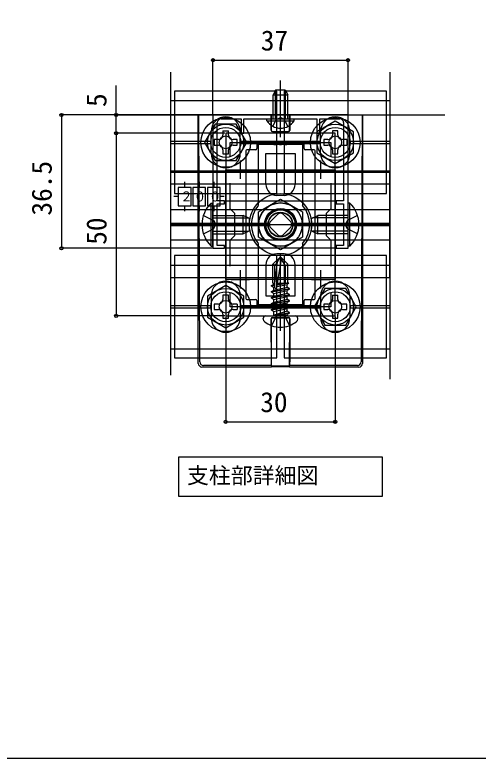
# Model space of a CAD drawing. Units: millimetres, scale not verified, with parts at other scales. Extents: x -875 to 875, y -1300 to 1292.
# Drawn here: x 367.4 to 621.2, y -1299.6 to -892.6 of the extents above; entities that cross this region are included whole.
import ezdxf
from ezdxf.enums import TextEntityAlignment as Align

# ---------------------------------------------------------------- set-up
doc = ezdxf.new("R2010")
doc.units = ezdxf.units.MM
doc.header["$LTSCALE"] = 8
for name, color, linetype in [('0-1_USER1', 3, 'Continuous'), ('0-2_YKK_11', 7, 'Continuous'), ('0-3_YKK_12', 2, 'Continuous'), ('0-4_YKK_13', 4, 'Continuous'), ('0-5_YKK_D', 6, 'Continuous'), ('0-6_YKK_ZWAK', 7, 'Continuous'), ('0-7_YSS_K', 3, 'Continuous')]:
    doc.layers.add(name, color=color, linetype=linetype)
doc.styles.add('ＭＳ ゴシック', font='')
doc.styles.get('ＭＳ ゴシック').set_extended_font_data('MS Gothic')

msp = doc.modelspace()

# ---------------------------------------------------------------- linework, layer by layer
at = {"layer": '0-1_USER1'}
msp.add_lwpolyline([(457.257, -1148.537), (457.257, -1134.537), (568.564, -1134.537), (568.564, -1156.419), (457.257, -1156.419)], close=True, dxfattribs=at)
at = {"layer": '0-2_YKK_11'}
for p, q in [((490.91, -972.446), (490.91, -982.446)), ((534.91, -972.446), (534.91, -982.446)), ((485.91, -977.446), (495.91, -977.446)), ((529.91, -977.446), (539.91, -977.446)), ((490.91, -1032.446), (490.91, -1042.446)), ((534.91, -1032.446), (534.91, -1042.446)), ((485.91, -1037.446), (495.91, -1037.446)), ((529.91, -1037.446), (539.91, -1037.446))]:
    msp.add_line(p, q, dxfattribs=at)
for points in [[(549.91, -947.446), (475.91, -947.446), (475.91, -1020.446), (482.31, -1020.446), (482.31, -1018.846), (478.31, -1018.846), (478.31, -1008.362), (478.07, -1007.996), (478.07, -1006.896), (478.31, -1006.529), (478.31, -996.046), (482.31, -996.046), (482.31, -994.446), (478.31, -994.446), (478.31, -951.646)], [(547.51, -951.646), (547.51, -994.446), (543.51, -994.446), (543.51, -996.046), (547.51, -996.046), (547.51, -1006.529), (547.75, -1006.896), (547.75, -1007.996), (547.51, -1008.362), (547.51, -1018.846), (543.51, -1018.846), (543.51, -1020.446), (549.91, -1020.446), (549.91, -947.446)], [(480.31, -949.646), (491.31, -949.646), (491.31, -957.446), (492.91, -957.446), (492.91, -949.646), (511.994, -949.646), (512.361, -949.406), (513.46, -949.406), (513.827, -949.646), (532.91, -949.646), (532.91, -957.446), (534.51, -957.446), (534.51, -949.646), (545.51, -949.646)], [(485.31, -970.18), (485.31, -962.446), (540.51, -962.446), (540.51, -970.18)], [(485.31, -1030.18), (485.31, -1016.046), (487.91, -1013.446), (487.91, -1001.446), (485.31, -998.846), (485.31, -984.712)], [(540.51, -984.712), (540.51, -998.846), (537.91, -1001.446), (537.91, -1013.446), (540.51, -1016.046), (540.51, -1030.18)], [(540.51, -1044.712), (540.51, -1052.446), (485.31, -1052.446), (485.31, -1044.712)]]:
    msp.add_lwpolyline(points, dxfattribs=at)
msp.add_lwpolyline([(482.91, -957.446), (482.91, -1057.446), (542.91, -1057.446), (542.91, -957.446)], close=True, dxfattribs=at)
for centre, start, end in [((480.31, -951.646), 90.00001, 179.99999), ((545.51, -951.646), 0.00001, 89.99999)]:
    msp.add_arc(centre, 2, start, end, dxfattribs=at)
at = {"layer": '0-3_YKK_12'}
msp.add_line((422.91, -947.446), (602.91, -947.446), dxfattribs=at)
msp.add_circle((512.91, -1007.446), 12, dxfattribs=at)
at = {"layer": '0-4_YKK_13'}
for p, q in [((452.91, -1089.839), (452.91, -923.918)), ((572.91, -923.918), (572.91, -1092.14)), ((512.91, -959.646), (512.91, -928.646)), ((510.31, -933.646), (508.91, -936.446)), ((510.219, -949.646), (510.219, -933.829)), ((510.31, -933.646), (515.51, -933.646)), ((515.51, -933.646), (516.91, -936.446)), ((515.602, -949.646), (515.602, -933.829)), ((452.91, -939.446), (572.91, -939.446)), ((516.91, -949.646), (516.91, -936.446)), ((467.91, -1083.449), (467.91, -947.446)), ((468.779, -1082.573), (468.161, -947.446)), ((507.858, -947.446), (507.858, -955.881)), ((507.894, -955.845), (507.902, -947.446)), ((517.927, -955.845), (517.919, -947.446)), ((517.963, -947.446), (517.963, -955.881)), ((557.66, -947.446), (557.042, -1082.573)), ((557.91, -947.446), (557.91, -1083.449)), ((505.41, -950.664), (505.41, -949.646)), ((505.41, -949.646), (520.41, -949.646)), ((481.41, -956.146), (481.41, -958.446)), ((481.41, -956.146), (484.41, -956.146)), ((484.41, -958.446), (484.41, -956.146)), ((544.41, -956.146), (541.41, -956.146)), ((541.41, -956.146), (541.41, -958.446)), ((544.41, -958.446), (544.41, -956.146)), ((474.91, -968.446), (474.91, -956.446)), ((490.91, -968.446), (490.91, -956.446)), ((508.458, -956.481), (517.363, -956.481)), ((508.493, -956.446), (517.328, -956.446)), ((534.91, -968.446), (534.91, -956.446)), ((550.91, -968.446), (550.91, -956.446)), ((452.91, -961.846), (474.91, -961.846)), ((452.91, -963.046), (474.91, -963.046)), ((476.61, -960.946), (476.61, -963.946)), ((478.91, -960.946), (476.61, -960.946)), ((476.61, -963.946), (478.91, -963.946)), ((489.21, -960.946), (486.91, -960.946)), ((486.91, -963.946), (489.21, -963.946)), ((489.21, -963.946), (489.21, -960.946)), ((490.91, -961.846), (534.91, -961.846)), ((490.91, -963.046), (534.91, -963.046)), ((499.91, -963.046), (499.91, -965.846)), ((525.311, -962.446), (500.51, -962.446)), ((525.91, -965.846), (525.91, -963.046)), ((538.91, -960.946), (536.61, -960.946)), ((549.21, -960.946), (546.91, -960.946)), ((546.91, -963.946), (549.21, -963.946)), ((549.21, -960.946), (549.21, -963.946)), ((550.91, -961.846), (572.91, -961.846)), ((550.91, -963.046), (572.91, -963.046)), ((481.41, -966.446), (481.41, -968.746)), ((493.91, -967.046), (493.91, -1047.846)), ((499.311, -966.446), (494.51, -966.446)), ((531.311, -966.446), (526.51, -966.446)), ((531.91, -1047.846), (531.91, -967.046)), ((541.41, -966.446), (541.41, -968.746)), ((544.41, -968.746), (544.41, -966.446)), ((541.41, -968.746), (544.41, -968.746)), ((572.91, -978.727), (572.91, -978.03)), ((572.91, -1036.506), (572.91, -978.727)), ((460.41, -984.027), (460.41, -987.146)), ((468.41, -984.027), (468.41, -987.146)), ((476.41, -984.027), (476.41, -987.146)), ((452.91, -985.146), (572.91, -985.146)), ((456.91, -992.146), (454.569, -992.146)), ((481.98, -992.146), (479.91, -992.146)), ((514.91, -991.446), (510.91, -991.446)), ((475.91, -1019.246), (475.91, -995.646)), ((549.91, -1019.246), (549.91, -995.646)), ((452.91, -999.146), (572.91, -999.146)), ((460.41, -997.146), (460.41, -1000.096)), ((468.41, -997.146), (468.41, -1000.096)), ((476.41, -997.146), (476.41, -1000.096)), ((475.91, -1002.446), (492.51, -1002.446)), ((475.91, -1003.755), (495.291, -1003.755)), ((495.91, -1004.046), (492.51, -1002.446)), ((495.91, -1010.846), (495.91, -1004.046)), ((507.254, -1006.032), (511.496, -1001.789)), ((514.325, -1001.789), (518.567, -1006.032)), ((529.91, -1004.046), (533.31, -1002.446)), ((529.91, -1010.846), (529.91, -1004.046)), ((549.91, -1003.755), (530.53, -1003.755)), ((549.91, -1002.446), (533.31, -1002.446)), ((506.76, -1006.846), (452.91, -1006.846)), ((452.91, -1008.046), (506.76, -1008.046)), ((464.91, -1007.446), (500.91, -1007.446)), ((511.496, -1013.103), (507.254, -1008.86)), ((518.567, -1008.86), (514.325, -1013.103)), ((572.91, -1006.846), (519.061, -1006.846)), ((519.061, -1008.046), (572.91, -1008.046)), ((560.91, -1007.446), (524.91, -1007.446)), ((475.91, -1011.137), (495.291, -1011.137)), ((495.91, -1010.846), (492.51, -1012.446)), ((529.91, -1010.846), (533.31, -1012.446)), ((549.91, -1011.137), (530.53, -1011.137)), ((452.91, -1015.746), (572.91, -1015.746)), ((474.893, -1019.246), (475.91, -1019.246)), ((550.928, -1019.246), (549.91, -1019.246)), ((512.56, -1025.446), (508.81, -1029.196)), ((514.91, -1023.446), (510.91, -1023.446)), ((511.324, -1028.097), (512.56, -1025.446)), ((513.26, -1025.446), (512.56, -1025.446)), ((512.91, -1065.646), (512.91, -1023.443)), ((515.61, -1030.122), (512.91, -1025.446)), ((513.26, -1025.446), (517.01, -1029.196)), ((508.81, -1039.446), (508.81, -1029.196)), ((509.81, -1029.61), (508.81, -1029.196)), ((509.81, -1039.446), (511.324, -1028.097)), ((510.98, -1041.951), (513.489, -1026.449)), ((517.01, -1039.446), (517.01, -1029.196)), ((452.91, -1029.746), (572.91, -1029.746)), ((452.91, -1036.506), (572.91, -1036.506)), ((507.967, -1040.853), (509.262, -1040.105)), ((507.967, -1040.853), (509.81, -1040.437)), ((507.967, -1041.088), (509.81, -1040.672)), ((507.967, -1041.088), (507.967, -1040.853)), ((507.967, -1041.088), (509.262, -1041.836)), ((508.81, -1039.446), (509.81, -1039.446)), ((509.262, -1039.446), (509.262, -1040.105)), ((509.262, -1040.105), (509.81, -1039.981)), ((509.262, -1041.836), (509.81, -1041.712)), ((509.262, -1043.401), (516.559, -1041.753)), ((509.262, -1043.401), (509.262, -1041.836)), ((511.065, -1041.429), (516.559, -1040.188)), ((517.532, -1039.494), (511.208, -1040.548)), ((516.408, -1039.446), (511.247, -1040.306)), ((512.182, -1039.446), (511.356, -1039.632)), ((511.386, -1039.446), (517.01, -1039.446)), ((517.532, -1039.626), (516.559, -1040.188)), ((516.559, -1041.753), (516.559, -1040.188)), ((517.854, -1042.501), (516.559, -1041.753)), ((517.532, -1039.494), (517.01, -1039.446)), ((517.532, -1039.494), (517.532, -1039.494)), ((517.532, -1039.494), (517.532, -1039.626)), ((507.967, -1044.149), (517.854, -1042.501)), ((517.854, -1042.736), (507.967, -1044.384)), ((507.967, -1044.149), (509.262, -1043.401)), ((507.967, -1044.384), (507.967, -1044.149)), ((507.967, -1044.384), (509.262, -1045.132)), ((507.967, -1047.444), (517.854, -1045.796)), ((509.262, -1045.132), (516.559, -1043.484)), ((509.262, -1046.697), (516.559, -1045.049)), ((509.262, -1046.697), (509.262, -1045.132)), ((517.854, -1042.736), (516.559, -1043.484)), ((516.559, -1045.049), (516.559, -1043.484)), ((517.854, -1045.796), (516.559, -1045.049)), ((517.854, -1042.736), (517.854, -1042.501)), ((517.854, -1046.032), (517.854, -1045.796)), ((474.91, -1046.446), (474.91, -1058.446)), ((484.41, -1046.146), (481.41, -1046.146)), ((481.41, -1046.146), (481.41, -1048.446)), ((484.41, -1048.446), (484.41, -1046.146)), ((490.91, -1046.446), (490.91, -1058.446)), ((494.51, -1048.446), (499.311, -1048.446)), ((499.91, -1049.046), (499.91, -1051.846)), ((517.854, -1046.032), (507.967, -1047.68)), ((507.967, -1047.444), (509.262, -1046.697)), ((507.967, -1047.68), (507.967, -1047.444)), ((507.967, -1047.68), (509.262, -1048.427)), ((507.967, -1050.74), (517.854, -1049.092)), ((517.854, -1049.328), (507.967, -1050.975)), ((509.262, -1048.427), (516.559, -1046.779)), ((509.262, -1049.993), (516.559, -1048.345)), ((509.262, -1049.993), (509.262, -1048.427)), ((517.854, -1046.032), (516.559, -1046.779)), ((516.559, -1048.345), (516.559, -1046.779)), ((517.854, -1049.092), (516.559, -1048.345)), ((517.854, -1049.328), (516.559, -1050.075)), ((517.854, -1049.328), (517.854, -1049.092)), ((525.91, -1051.846), (525.91, -1049.046)), ((526.51, -1048.446), (531.311, -1048.446)), ((534.91, -1046.446), (534.91, -1058.446)), ((541.41, -1046.146), (541.41, -1048.446)), ((541.41, -1046.146), (544.41, -1046.146)), ((544.41, -1048.446), (544.41, -1046.146)), ((550.91, -1046.446), (550.91, -1058.446)), ((452.91, -1051.846), (474.91, -1051.846)), ((452.91, -1053.046), (474.91, -1053.046)), ((478.91, -1050.946), (476.61, -1050.946)), ((489.21, -1050.946), (486.91, -1050.946)), ((486.91, -1053.946), (489.21, -1053.946)), ((489.21, -1050.946), (489.21, -1053.946)), ((490.91, -1051.846), (534.91, -1051.846)), ((490.91, -1053.046), (534.91, -1053.046)), ((500.51, -1052.446), (525.311, -1052.446)), ((507.967, -1050.74), (509.262, -1049.993)), ((507.967, -1050.975), (507.967, -1050.74)), ((507.967, -1050.975), (509.262, -1051.723)), ((517.854, -1052.623), (507.967, -1054.271)), ((507.967, -1054.036), (509.262, -1053.288)), ((507.967, -1054.271), (507.967, -1054.036)), ((509.262, -1051.723), (516.559, -1050.075)), ((509.262, -1053.288), (516.559, -1051.64)), ((509.262, -1053.288), (509.262, -1051.723)), ((509.262, -1055.019), (516.559, -1053.371)), ((516.559, -1051.64), (516.559, -1050.075)), ((517.854, -1052.623), (516.559, -1053.371)), ((516.559, -1054.936), (516.559, -1053.371)), ((517.854, -1052.623), (517.854, -1052.388)), ((536.61, -1050.946), (536.61, -1053.946)), ((538.91, -1050.946), (536.61, -1050.946)), ((536.61, -1053.946), (538.91, -1053.946)), ((549.21, -1050.946), (546.91, -1050.946)), ((546.91, -1053.946), (549.21, -1053.946)), ((549.21, -1053.946), (549.21, -1050.946)), ((550.91, -1051.846), (572.91, -1051.846)), ((550.91, -1053.046), (572.91, -1053.046)), ((481.41, -1056.446), (481.41, -1058.746)), ((484.41, -1058.746), (484.41, -1056.446)), ((504.84, -1057.446), (520.98, -1057.446)), ((507.967, -1054.271), (509.262, -1055.019)), ((510.66, -1057.446), (508.01, -1062.76)), ((509.262, -1057.046), (509.262, -1055.019)), ((516.559, -1054.936), (509.379, -1057.096)), ((509.379, -1057.096), (517.854, -1055.684)), ((517.854, -1055.919), (509.379, -1057.332)), ((509.379, -1057.332), (516.559, -1056.667)), ((509.379, -1057.332), (509.379, -1057.096)), ((510.66, -1057.446), (512.91, -1056.249)), ((515.161, -1057.446), (512.91, -1056.249)), ((515.161, -1057.446), (517.81, -1062.76)), ((517.854, -1055.919), (516.559, -1056.667)), ((516.559, -1057.046), (516.559, -1056.667)), ((517.854, -1055.919), (517.854, -1055.684)), ((541.41, -1056.446), (541.41, -1058.746)), ((481.41, -1058.746), (484.41, -1058.746)), ((503.44, -1059.17), (503.44, -1058.846)), ((507.806, -1059.011), (507.806, -1082.564)), ((507.909, -1084.771), (507.842, -1059.047)), ((508.406, -1058.411), (517.415, -1058.411)), ((508.441, -1058.446), (517.38, -1058.446)), ((518.015, -1059.011), (518.015, -1082.564)), ((522.38, -1059.17), (522.38, -1058.846)), ((452.91, -1075.446), (572.91, -1075.446)), ((507.91, -1085.446), (469.899, -1085.446)), ((507.839, -1084.561), (470.776, -1084.561)), ((507.839, -1084.561), (507.909, -1084.771)), ((507.909, -1084.771), (517.912, -1084.771)), ((507.91, -1085.446), (507.98, -1085.235)), ((507.98, -1085.235), (517.841, -1085.235)), ((517.841, -1085.235), (517.91, -1085.446)), ((555.922, -1085.446), (517.91, -1085.446)), ((555.045, -1084.561), (517.982, -1084.561))]:
    msp.add_line(p, q, dxfattribs=at)
for points in [[(454.91, -990.446), (510.91, -990.446), (510.91, -934.446), (454.91, -934.446)], [(514.91, -990.446), (570.91, -990.446), (570.91, -934.446), (514.91, -934.446)], [(552.91, -956.672), (542.91, -950.899), (532.91, -956.672), (532.91, -968.219), (542.91, -973.993), (552.91, -968.219)], [(477.137, -952.446), (471.363, -962.446), (477.137, -972.446), (488.684, -972.446), (494.457, -962.446), (488.684, -952.446)], [(542.91, -977.446), (542.91, -1037.446), (482.91, -1037.446), (482.91, -977.446)], [(456.91, -997.146), (463.91, -997.146), (463.91, -987.146), (456.91, -987.146)], [(464.91, -997.146), (471.91, -997.146), (471.91, -987.146), (464.91, -987.146)], [(472.91, -997.146), (479.91, -997.146), (479.91, -987.146), (472.91, -987.146)], [(482.91, -1020.446), (482.91, -994.446), (542.91, -994.446), (542.91, -1020.446)], [(500.91, -1000.518), (512.91, -993.59), (524.91, -1000.518), (524.91, -1014.374), (512.91, -1021.302), (500.91, -1014.374)], [(454.91, -1080.446), (510.91, -1080.446), (510.91, -1024.446), (454.91, -1024.446)], [(514.91, -1080.446), (570.91, -1080.446), (570.91, -1024.446), (514.91, -1024.446)], [(492.91, -1046.672), (482.91, -1040.899), (472.91, -1046.672), (472.91, -1058.219), (482.91, -1063.993), (492.91, -1058.219)], [(537.137, -1042.446), (531.363, -1052.446), (537.137, -1062.446), (548.684, -1062.446), (554.457, -1052.446), (548.684, -1042.446)]]:
    msp.add_lwpolyline(points, close=True, dxfattribs=at)
for points in [[(508.91, -949.646), (508.91, -936.446), (516.91, -936.446)], [(505.41, -950.664), (520.41, -950.664), (520.41, -949.646)], [(508.81, -953.664), (510.62, -949.953), (512.91, -948.736)], [(517.01, -953.664), (515.2, -949.953), (512.91, -948.736)], [(500.766, -997.029), (500.91, -996.639), (500.91, -963.446), (508.994, -963.446), (509.361, -963.686), (510.46, -963.686), (510.827, -963.446), (511.994, -963.446), (512.361, -963.686), (513.46, -963.686), (513.827, -963.446), (514.994, -963.446), (515.361, -963.686), (516.46, -963.686), (516.827, -963.446), (524.91, -963.446)], [(524.91, -963.446), (524.91, -996.639), (525.055, -997.029)], [(536.61, -960.946), (536.61, -963.946), (538.91, -963.946)], [(481.41, -968.746), (484.41, -968.746), (484.41, -966.446)], [(504.91, -985.446), (504.91, -968.446), (520.91, -968.446), (520.91, -985.446)], [(452.91, -978.727), (452.91, -978.03), (572.91, -978.03)], [(452.91, -1036.506), (452.91, -978.727), (572.91, -978.727)], [(474.893, -1019.246), (474.893, -995.646), (475.91, -995.646)], [(550.928, -1019.246), (550.928, -995.646), (549.91, -995.646)], [(470.688, -1002.446), (476.244, -1005.156), (477.462, -1007.446)], [(475.91, -1012.446), (492.51, -1012.446), (492.51, -1002.446)], [(549.91, -1012.446), (533.31, -1012.446), (533.31, -1002.446)], [(555.133, -1002.446), (549.577, -1005.156), (548.359, -1007.446)], [(470.688, -1012.446), (476.244, -1009.736), (477.462, -1007.446)], [(555.133, -1012.446), (549.577, -1009.736), (548.359, -1007.446)], [(525.055, -1017.863), (524.91, -1018.253), (524.91, -1051.446), (516.827, -1051.446), (516.46, -1051.206), (515.361, -1051.206), (514.994, -1051.446), (513.827, -1051.446), (513.46, -1051.206), (512.361, -1051.206), (511.994, -1051.446), (510.827, -1051.446), (510.46, -1051.206), (509.361, -1051.206), (508.994, -1051.446), (500.91, -1051.446), (500.91, -1018.253), (500.766, -1017.863)], [(504.91, -1029.446), (504.91, -1046.446), (520.91, -1046.446), (520.91, -1029.446)], [(509.81, -1041.857), (509.81, -1029.61), (511.324, -1028.097)], [(515.61, -1039.446), (515.61, -1030.122), (517.01, -1029.196)], [(476.61, -1050.946), (476.61, -1053.946), (478.91, -1053.946)], [(507.967, -1054.036), (517.854, -1052.388), (516.559, -1051.64)], [(517.854, -1055.919), (517.854, -1055.684), (516.559, -1054.936)], [(541.41, -1058.746), (544.41, -1058.746), (544.41, -1056.446)], [(517.982, -1084.561), (517.912, -1084.771), (517.979, -1059.047)]]:
    msp.add_lwpolyline(points, dxfattribs=at)
for centre, radius in [((482.91, -962.446), 13.6), ((542.91, -962.446), 13.6), ((482.91, -962.446), 10), ((482.91, -962.446), 8.2), ((542.91, -962.446), 10), ((542.91, -962.446), 8.2), ((482.91, -962.446), 3.5), ((542.91, -962.446), 3.5), ((512.91, -1007.446), 17), ((512.91, -1007.446), 17), ((512.91, -1007.446), 11.856), ((512.91, -1007.446), 8.75), ((512.91, -1007.446), 8.5), ((512.91, -1007.446), 8.5), ((512.91, -1007.639), 8.49), ((512.91, -1007.446), 8), ((512.91, -1007.446), 8), ((512.91, -1007.446), 8), ((512.91, -1007.446), 6.8), ((512.91, -1007.446), 6.647), ((512.91, -1007.446), 6.64), ((482.91, -1052.446), 13.6), ((542.91, -1052.446), 13.6), ((482.91, -1052.446), 10), ((482.91, -1052.446), 8.2), ((542.91, -1052.446), 10), ((542.91, -1052.446), 8.2), ((482.91, -1052.446), 3.5), ((542.91, -1052.446), 3.5)]:
    msp.add_circle(centre, radius, dxfattribs=at)
for centre, radius, start, end in [((482.91, -956.446), 8, 0, 180), ((512.91, -945.592), 9.054, 214.06671, 325.93329), ((542.91, -956.446), 8, 0, 180), ((478.91, -958.446), 2.5, 270, 0), ((486.91, -958.446), 2.5, 180, 270), ((538.91, -958.446), 2.5, 270, 0), ((546.91, -958.446), 2.5, 180, 270), ((478.91, -966.446), 2.5, 0, 90), ((486.91, -966.446), 2.5, 90, 180), ((538.91, -966.446), 2.5, 0, 90), ((546.91, -966.446), 2.5, 90, 180), ((482.91, -968.446), 8, 180, 0), ((542.91, -968.446), 8, 180, 0), ((510.91, -985.446), 6, 180.00001, 269.99999), ((514.91, -985.446), 6, 270.00001, 359.99999), ((486.375, -1007.446), 16.465, 134.2189, 225.7811), ((512.91, -1007.446), 16, 139.3793, 220.6207), ((512.91, -1007.446), 16, 319.3793, 40.6207), ((539.446, -1007.446), 16.465, 314.2189, 45.7811), ((512.91, -1007.446), 8.5, 359.99999, 180.00001), ((512.91, -1003.203), 2, 45, 135), ((512.908, -1007.242), 8.501, 183.27666, 357.50585), ((508.668, -1007.446), 2, 135, 225), ((517.153, -1007.446), 2, 315, 45), ((512.91, -1011.689), 2, 225, 315), ((510.91, -1029.446), 6, 90.00001, 179.99999), ((514.91, -1029.446), 6, 0.00001, 89.99999), ((482.91, -1046.446), 8, 0, 180), ((542.91, -1046.446), 8, 0, 180), ((510.399, -1041.857), 0.589, 180, 270), ((510.399, -1041.857), 0.589, 270, 350.8071), ((478.91, -1048.446), 2.5, 270, 0), ((486.91, -1048.446), 2.5, 180, 270), ((538.91, -1048.446), 2.5, 270, 0), ((546.91, -1048.446), 2.5, 180, 270), ((478.91, -1056.446), 2.5, 0, 90), ((486.91, -1056.446), 2.5, 90, 180), ((538.91, -1056.446), 2.5, 0, 90), ((546.91, -1056.446), 2.5, 90, 180), ((504.84, -1058.846), 1.4, 90, 180), ((508.862, -1057.046), 0.4, 270, 360), ((516.959, -1057.046), 0.4, 180, 270), ((520.98, -1058.846), 1.4, 0, 90), ((482.91, -1058.446), 8, 180, 0), ((505.164, -1059.17), 1.724, 180, 230.87645), ((512.91, -1049.646), 14, 230.87645, 270), ((512.91, -1049.646), 14, 270, 309.12355), ((520.657, -1059.17), 1.724, 309.12355, 0), ((542.91, -1058.446), 8, 180, 0), ((470.782, -1082.558), 2.004, 180.44387, 269.81844), ((555.039, -1082.558), 2.004, 270.18156, 359.55613)]:
    msp.add_arc(centre, radius, start, end, dxfattribs=at)
for centre, major_axis, ratio, start_param, end_param in [((508.458, -955.881), (-0.424, -0.424), 0.999695, 5.4979394, 7.0684312), ((508.494, -955.845), (0.265, 0.539), 0.998319, 2.0276261, 3.5981179), ((517.327, -955.845), (-0.265, 0.539), 0.998319, 2.6850674, 4.2555592), ((517.363, -955.881), (0.424, -0.424), 0.999695, 5.4979394, 7.0684312), ((500.511, -963.046), (-0.424, 0.424), 0.999695, 5.4979394, 7.0684312), ((525.31, -963.046), (0.424, 0.424), 0.999695, 5.4979394, 7.0684312), ((494.511, -967.046), (-0.424, 0.424), 0.999695, 5.4979394, 7.0684312), ((499.31, -965.846), (0.424, -0.424), 0.999695, 5.4979394, 7.0684312), ((526.511, -965.846), (-0.424, -0.424), 0.999695, 5.4979394, 7.0684312), ((531.31, -967.046), (0.424, 0.424), 0.999695, 5.4979394, 7.0684312), ((494.511, -1047.846), (-0.424, -0.424), 0.999695, 5.4979394, 7.0684312), ((499.31, -1049.046), (0.424, 0.424), 0.999695, 5.4979394, 7.0684312), ((526.511, -1049.046), (-0.424, 0.424), 0.999695, 5.4979394, 7.0684312), ((531.31, -1047.846), (0.424, -0.424), 0.999695, 5.4979394, 7.0684312), ((500.511, -1051.846), (-0.424, -0.424), 0.999695, 5.4979394, 7.0684312), ((525.31, -1051.846), (0.424, -0.424), 0.999695, 5.4979394, 7.0684312), ((508.406, -1059.011), (0.424, -0.424), 0.999695, 2.3563468, 3.9268385), ((508.442, -1059.048), (-0.246, 0.549), 0.996125, 5.8635017, 7.4339934), ((517.379, -1059.048), (0.246, 0.549), 0.996125, 5.1323772, 6.702869), ((517.415, -1059.011), (-0.424, -0.424), 0.999695, 2.3563468, 3.9268385), ((469.913, -1083.434), (0.974, 1.765), 0.991424, 2.0784135, 3.641926), ((507.841, -1082.564), (0, 2), 0.017455, 1.5707963, 3.0892328), ((517.98, -1082.564), (0, 2), 0.017455, 3.1939525, 4.712389), ((555.908, -1083.434), (-0.974, 1.765), 0.991424, 2.6412593, 4.2047718)]:
    msp.add_ellipse(centre, major_axis=major_axis, ratio=ratio, start_param=start_param, end_param=end_param, dxfattribs=at)
at = {"layer": '0-5_YKK_D'}
for p, q in [((475.91, -947.046), (475.91, -916.446)), ((475.91, -917.446), (549.91, -917.446)), ((549.91, -947.046), (549.91, -916.446)), ((475.51, -947.446), (391.91, -947.446)), ((392.91, -947.446), (392.91, -1020.446)), ((475.51, -947.446), (421.91, -947.446)), ((482.51, -957.446), (421.91, -957.446)), ((482.51, -957.446), (421.91, -957.446)), ((422.91, -957.446), (422.91, -1057.446)), ((475.51, -1020.446), (391.91, -1020.446)), ((482.51, -1057.446), (421.91, -1057.446)), ((482.91, -1057.846), (482.91, -1116.446)), ((542.91, -1057.846), (542.91, -1116.446)), ((482.91, -1115.446), (542.91, -1115.446))]:
    msp.add_line(p, q, dxfattribs=at)
msp.add_lwpolyline([(422.91, -957.446), (422.91, -947.446), (422.91, -931.253)], dxfattribs=at)
for centre in [(475.91, -917.446), (549.91, -917.446), (392.91, -947.446), (422.91, -947.446), (422.91, -957.446), (422.91, -957.446), (392.91, -1020.446), (422.91, -1057.446), (482.91, -1115.446), (542.91, -1115.446)]:
    msp.add_circle(centre, 0.875, dxfattribs=at)
at = {"layer": '0-6_YKK_ZWAK'}
msp.add_lwpolyline([(-875, -1299.6), (875, -1299.6), (875, 1250.4)], dxfattribs=at)
at = {"layer": '0-7_YSS_K'}
msp.add_line((452.91, -1007.446), (572.91, -1007.446), dxfattribs=at)

# ---------------------------------------------------------------- texts
at = {"layer": '0-1_USER1', "style": 'ＭＳ ゴシック'}
msp.add_text('支柱部詳細図', height=8.798, dxfattribs=at).set_placement((461.699, -1151.883), align=Align.BOTTOM_LEFT)
at = {"layer": '0-4_YKK_13', "style": 'ＭＳ ゴシック', "width": 0.9}
for s, p in [('２', (458.099, -996.309)), ('０', (465.476, -996.389)), ('０', (473.75, -996.426))]:
    msp.add_text(s, height=5.422, dxfattribs=at).set_placement(p, align=Align.BOTTOM_LEFT)
at = {"layer": '0-5_YKK_D', "style": 'ＭＳ ゴシック'}
for s, p in [('37', (502.129, -915.446)), ('30', (501.831, -1113.446))]:
    msp.add_text(s, height=11, dxfattribs=at).set_placement(p, align=Align.BOTTOM_LEFT)
for s, p in [('5', (420.91, -943.054)), ('36.5', (390.91, -1002.526)), ('50', (420.91, -1018.526))]:
    msp.add_text(s, height=11, rotation=90, dxfattribs=at).set_placement(p, align=Align.BOTTOM_LEFT)

doc.saveas('drawing.dxf')
